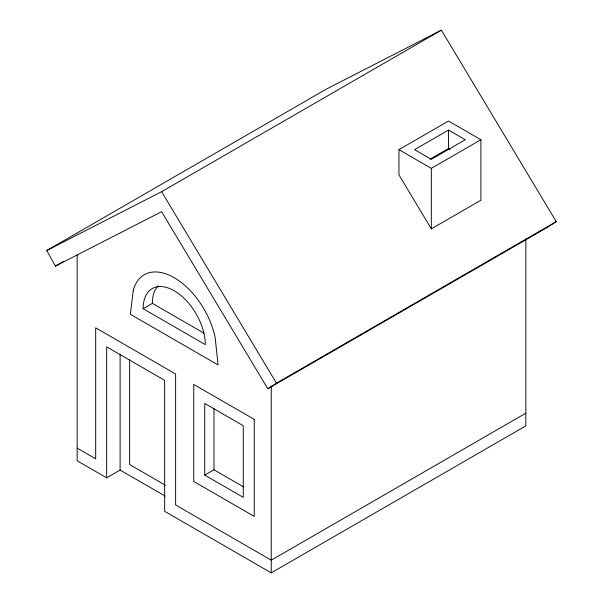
<?xml version="1.0" encoding="UTF-8"?>
<svg xmlns="http://www.w3.org/2000/svg" width="603" height="603" viewBox="0 0 603 603"><rect width="100%" height="100%" fill="white"/><g stroke="black" fill="none" stroke-linecap="round" stroke-linejoin="round"><path stroke-width="0.9" d="M267.815 388.754L276.468 383.169L556.252 221.633L441.396 30.15L326.532 89.003L46.748 250.539L55.393 266.111L161.604 211.698L267.815 388.754L547.607 227.218L556.252 221.633M46.748 250.539L161.604 191.686L441.396 30.15M55.393 266.111L63.549 261.408M398.937 149.657L448.511 121.037L480.9 139.73L480.9 200.249L431.326 228.869L398.937 174.878L398.937 149.657L431.326 168.35L480.9 139.73M448.511 130.067L414.585 149.657L431.326 159.32L465.252 139.73L448.511 130.067L448.511 148.504L429.931 159.23M143.122 308.713A43.966 25.386 60 0 1 174.207 290.767A43.966 25.386 60 0 1 205.299 344.615L143.122 308.713L152.363 303.377A43.966 25.386 60 0 1 158.174 285.83M77.161 255.084L77.161 460.798L106.663 477.825L120.103 470.061L165.199 496.096M204.726 475.126L243.258 497.377L243.258 425.71L204.726 403.46L204.726 475.126L213.967 469.79L243.672 486.938M525.839 413.191L271.252 560.172L175.616 504.96L175.616 373.981L95.681 327.828L95.681 458.808L77.161 448.119M106.663 477.825L106.663 346.846L164.634 380.32L164.634 511.299L271.252 572.85L525.839 425.869L525.839 238.992M448.511 148.504L450.109 149.423M152.363 303.377L204.04 333.218M165.305 485.159L129.637 464.559L129.637 359.35M161.604 191.686L276.468 383.169M431.326 168.35L431.326 228.869M271.252 385.973L271.252 572.85M213.967 408.367L213.967 469.79M120.103 354.051L120.103 470.061M133.271 290.36L130.354 314.276L218.067 364.921L215.15 337.635A59.938 34.605 60 0 0 174.207 277.719A59.938 34.605 60 0 0 133.271 290.36M254.24 419.371L193.744 384.443L193.744 481.465L254.24 516.394L254.24 419.371"/></g></svg>
